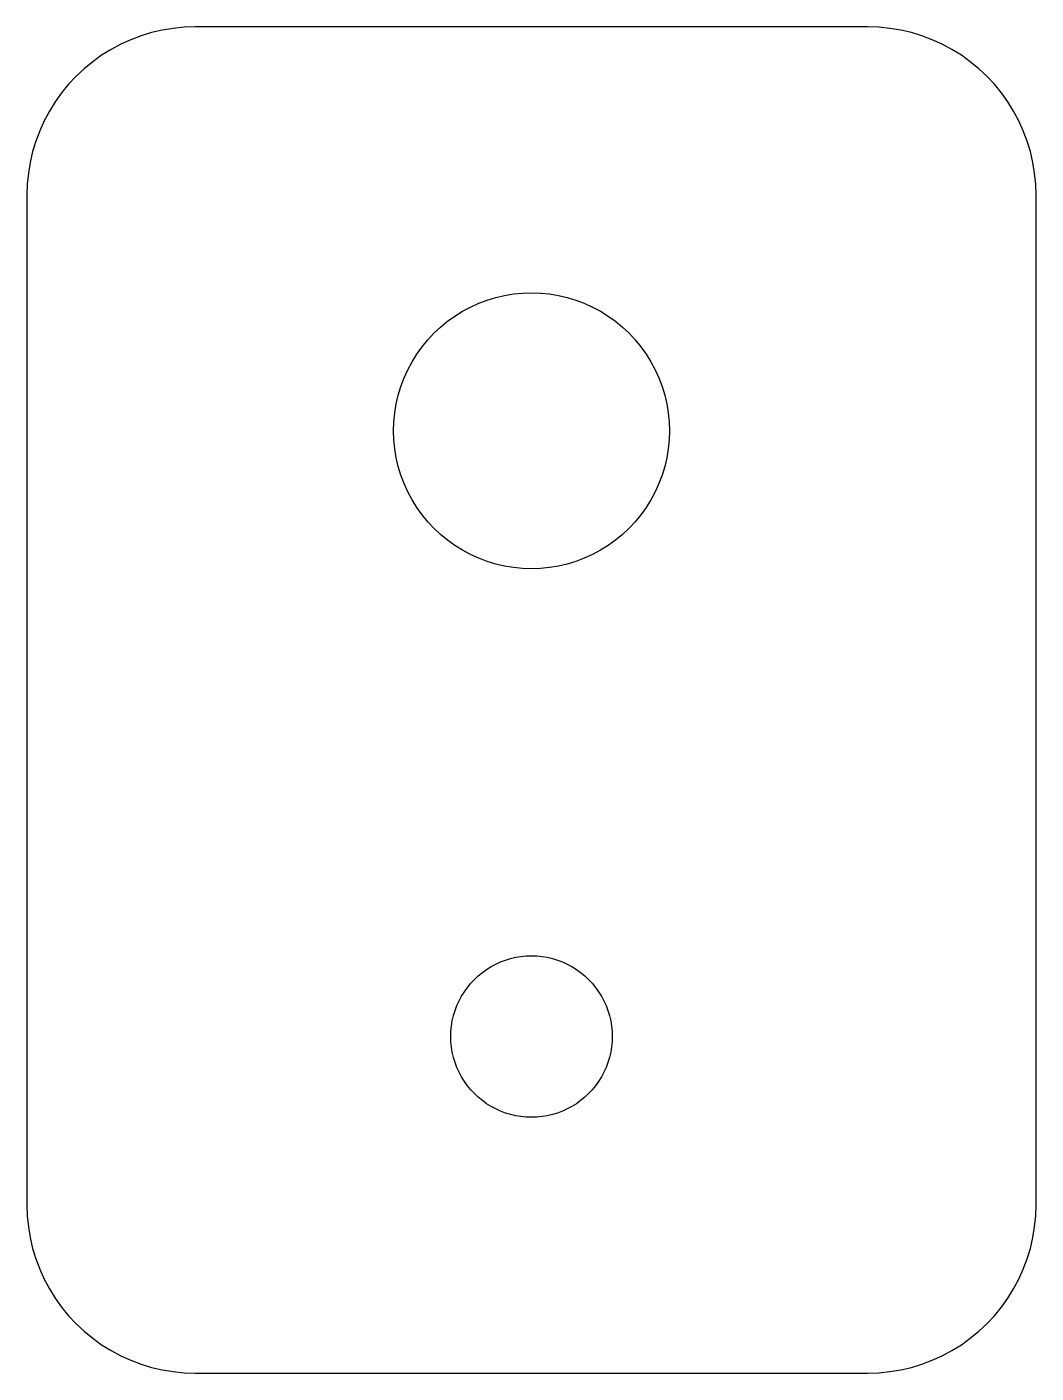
# Model space of a CAD drawing. Header units: millimetres. Extents: x -15 to 15, y -20 to 20.
import ezdxf

# ---------------------------------------------------------------- set-up
doc = ezdxf.new("R2010")
doc.units = ezdxf.units.MM

msp = doc.modelspace()

# ---------------------------------------------------------------- linework, layer by layer
at = {"layer": 'SCHNITT'}
for points in [[(10.327, -19.989), (10.653, -19.957), (10.975, -19.904), (11.294, -19.83), (11.607, -19.735), (11.913, -19.619), (12.211, -19.484), (12.5, -19.33), (12.778, -19.157), (13.044, -18.967), (13.297, -18.759), (13.536, -18.536), (13.759, -18.297), (13.967, -18.044), (14.157, -17.778), (14.33, -17.5), (14.484, -17.211), (14.619, -16.913), (14.735, -16.607), (14.83, -16.294), (14.904, -15.975), (14.957, -15.653), (14.989, -15.327), (15, -15), (15, 15), (14.989, 15.327), (14.957, 15.653), (14.904, 15.975), (14.83, 16.294), (14.735, 16.607), (14.619, 16.913), (14.484, 17.211), (14.33, 17.5), (14.157, 17.778), (13.967, 18.044), (13.759, 18.297), (13.536, 18.536), (13.297, 18.759), (13.044, 18.967), (12.778, 19.157), (12.5, 19.33), (12.211, 19.484), (11.913, 19.619), (11.607, 19.735), (11.294, 19.83), (10.975, 19.904), (10.653, 19.957), (10.327, 19.989), (10, 20), (-10, 20), (-10.327, 19.989), (-10.653, 19.957), (-10.975, 19.904), (-11.294, 19.83), (-11.607, 19.735), (-11.913, 19.619), (-12.211, 19.484), (-12.5, 19.33), (-12.778, 19.157), (-13.044, 18.967), (-13.297, 18.759), (-13.536, 18.536), (-13.759, 18.297), (-13.967, 18.044), (-14.157, 17.778), (-14.33, 17.5), (-14.484, 17.211), (-14.619, 16.913), (-14.735, 16.607), (-14.83, 16.294), (-14.904, 15.975), (-14.957, 15.653), (-14.989, 15.327), (-15, 15), (-15, -15), (-14.989, -15.327), (-14.957, -15.653), (-14.904, -15.975), (-14.83, -16.294), (-14.735, -16.607), (-14.619, -16.913), (-14.484, -17.211), (-14.33, -17.5), (-14.157, -17.778), (-13.967, -18.044), (-13.759, -18.297), (-13.536, -18.536), (-13.297, -18.759), (-13.044, -18.967), (-12.778, -19.157), (-12.5, -19.33), (-12.211, -19.484), (-11.913, -19.619), (-11.607, -19.735), (-11.294, -19.83), (-10.975, -19.904), (-10.653, -19.957), (-10.327, -19.989), (-10, -20), (10, -20)], [(-0.268, 3.909), (-0.535, 3.935), (-0.8, 3.979), (-1.061, 4.04), (-1.318, 4.118), (-1.569, 4.212), (-1.813, 4.323), (-2.05, 4.449), (-2.278, 4.591), (-2.496, 4.747), (-2.703, 4.917), (-2.899, 5.101), (-3.083, 5.297), (-3.253, 5.504), (-3.409, 5.722), (-3.551, 5.95), (-3.677, 6.187), (-3.788, 6.431), (-3.882, 6.682), (-3.96, 6.939), (-4.021, 7.2), (-4.065, 7.465), (-4.091, 7.732), (-4.1, 8), (-4.091, 8.268), (-4.065, 8.535), (-4.021, 8.8), (-3.96, 9.061), (-3.882, 9.318), (-3.788, 9.569), (-3.677, 9.813), (-3.551, 10.05), (-3.409, 10.278), (-3.253, 10.496), (-3.083, 10.703), (-2.899, 10.899), (-2.703, 11.083), (-2.496, 11.253), (-2.278, 11.409), (-2.05, 11.551), (-1.813, 11.677), (-1.569, 11.788), (-1.318, 11.882), (-1.061, 11.96), (-0.8, 12.021), (-0.535, 12.065), (-0.268, 12.091), (0, 12.1), (0.268, 12.091), (0.535, 12.065), (0.8, 12.021), (1.061, 11.96), (1.318, 11.882), (1.569, 11.788), (1.813, 11.677), (2.05, 11.551), (2.278, 11.409), (2.496, 11.253), (2.703, 11.083), (2.899, 10.899), (3.083, 10.703), (3.253, 10.496), (3.409, 10.278), (3.551, 10.05), (3.677, 9.813), (3.788, 9.569), (3.882, 9.318), (3.96, 9.061), (4.021, 8.8), (4.065, 8.535), (4.091, 8.268), (4.1, 8), (4.091, 7.732), (4.065, 7.465), (4.021, 7.2), (3.96, 6.939), (3.882, 6.682), (3.788, 6.431), (3.677, 6.187), (3.551, 5.95), (3.409, 5.722), (3.253, 5.504), (3.083, 5.297), (2.899, 5.101), (2.703, 4.917), (2.496, 4.747), (2.278, 4.591), (2.05, 4.449), (1.813, 4.323), (1.569, 4.212), (1.318, 4.118), (1.061, 4.04), (0.8, 3.979), (0.535, 3.935), (0.268, 3.909), (0, 3.9)], [(-0.157, -12.395), (-0.313, -12.379), (-0.468, -12.354), (-0.621, -12.318), (-0.771, -12.273), (-0.918, -12.217), (-1.061, -12.152), (-1.2, -12.078), (-1.333, -11.996), (-1.461, -11.904), (-1.582, -11.804), (-1.697, -11.697), (-1.804, -11.582), (-1.904, -11.461), (-1.996, -11.333), (-2.078, -11.2), (-2.152, -11.061), (-2.217, -10.918), (-2.273, -10.771), (-2.318, -10.621), (-2.354, -10.468), (-2.379, -10.313), (-2.395, -10.157), (-2.4, -10), (-2.395, -9.843), (-2.379, -9.687), (-2.354, -9.532), (-2.318, -9.379), (-2.273, -9.229), (-2.217, -9.082), (-2.152, -8.939), (-2.078, -8.8), (-1.996, -8.667), (-1.904, -8.539), (-1.804, -8.418), (-1.697, -8.303), (-1.582, -8.196), (-1.461, -8.096), (-1.333, -8.004), (-1.2, -7.922), (-1.061, -7.848), (-0.918, -7.783), (-0.771, -7.727), (-0.621, -7.682), (-0.468, -7.646), (-0.313, -7.621), (-0.157, -7.605), (0, -7.6), (0.157, -7.605), (0.313, -7.621), (0.468, -7.646), (0.621, -7.682), (0.771, -7.727), (0.918, -7.783), (1.061, -7.848), (1.2, -7.922), (1.333, -8.004), (1.461, -8.096), (1.582, -8.196), (1.697, -8.303), (1.804, -8.418), (1.904, -8.539), (1.996, -8.667), (2.078, -8.8), (2.152, -8.939), (2.217, -9.082), (2.273, -9.229), (2.318, -9.379), (2.354, -9.532), (2.379, -9.687), (2.395, -9.843), (2.4, -10), (2.395, -10.157), (2.379, -10.313), (2.354, -10.468), (2.318, -10.621), (2.273, -10.771), (2.217, -10.918), (2.152, -11.061), (2.078, -11.2), (1.996, -11.333), (1.904, -11.461), (1.804, -11.582), (1.697, -11.697), (1.582, -11.804), (1.461, -11.904), (1.333, -11.996), (1.2, -12.078), (1.061, -12.152), (0.918, -12.217), (0.771, -12.273), (0.621, -12.318), (0.468, -12.354), (0.313, -12.379), (0.157, -12.395), (0, -12.4)]]:
    msp.add_lwpolyline(points, close=True, dxfattribs=at)

doc.saveas('drawing.dxf')
